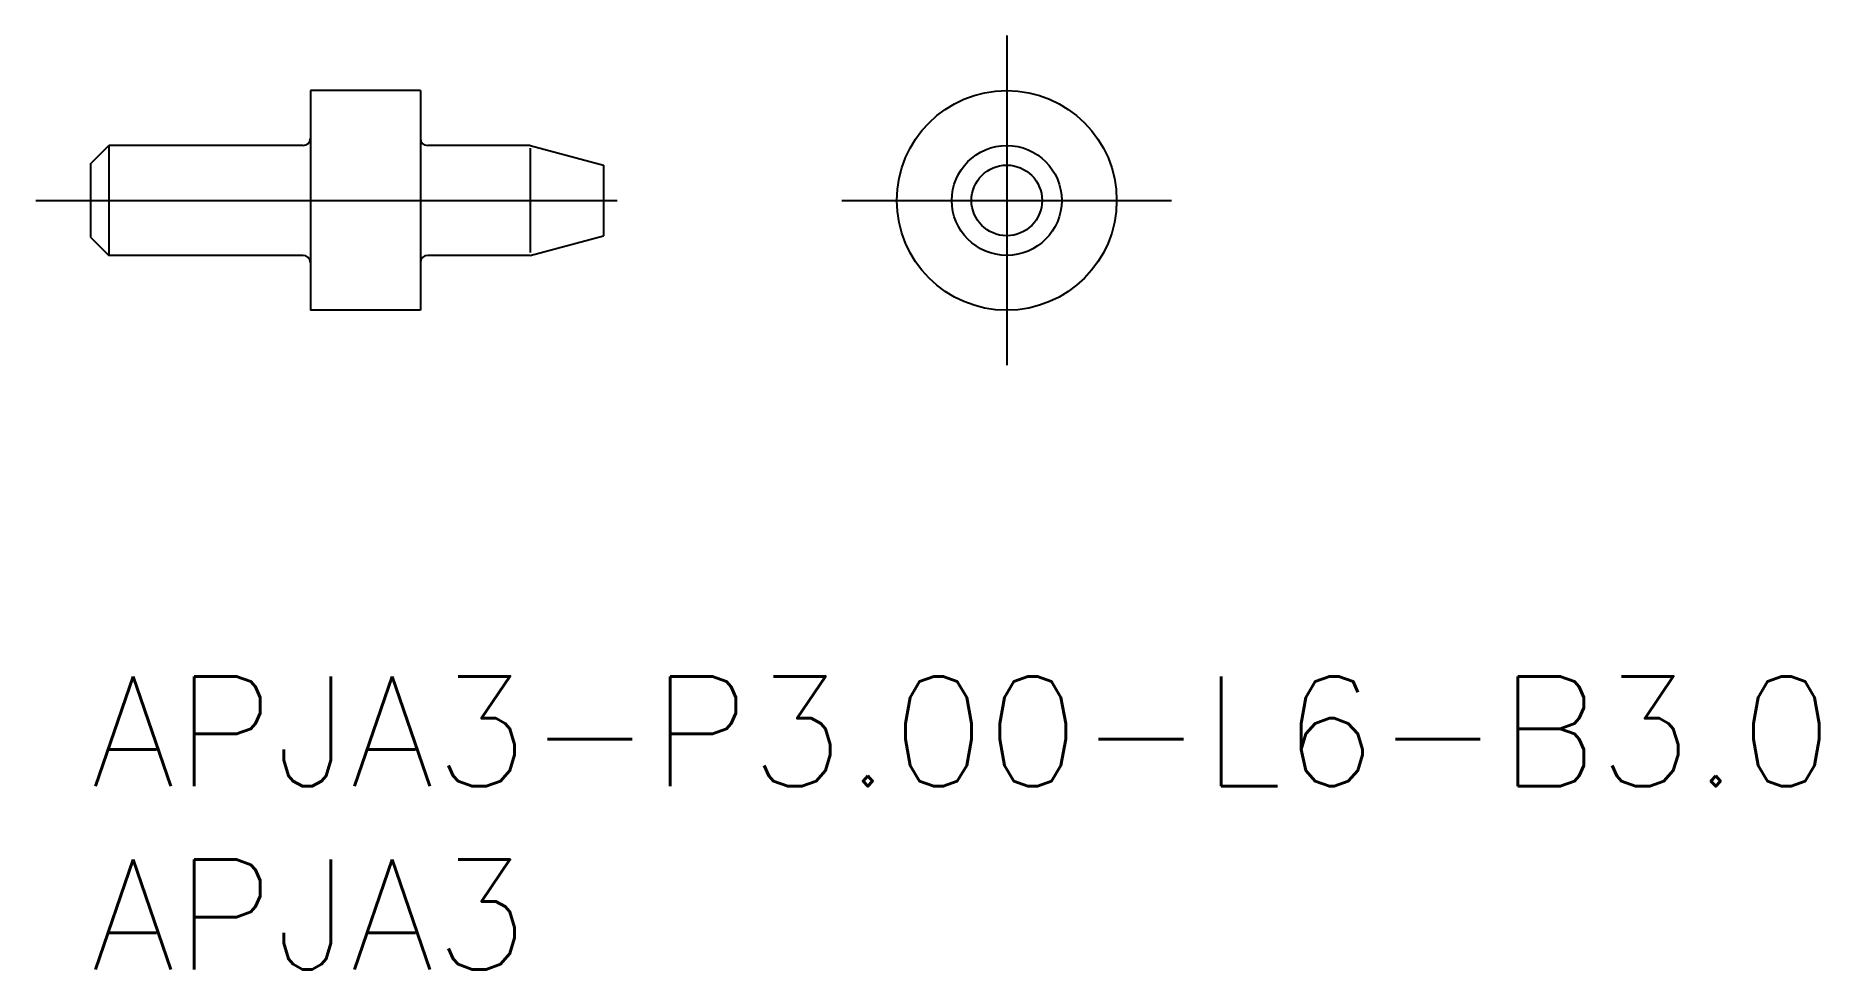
# Model space of a CAD drawing. Extents: x -1.5 to 47.2, y -8 to 17.5.
import ezdxf

# ---------------------------------------------------------------- set-up
doc = ezdxf.new("R2010")
doc.units = 0
doc.header["$LTSCALE"] = 0.5
doc.linetypes.add('CENTER', pattern=[50.8, 31.75, -6.35, 6.35, -6.35])
for name, color, linetype in [('MSM_CENTER', 1, 'CENTER'), ('MSM_CONTINUOUS', 7, 'CONTINUOUS'), ('MSM_NARROW', 5, 'CONTINUOUS'), ('MSM_PART_NUMBER', 7, 'CONTINUOUS')]:
    doc.layers.add(name, color=color, linetype=linetype)
doc.styles.get("Standard").update_dxf_attribs({"font": 'txt.shx', "height": 3, "bigfont": 'bigfont.shx'})

# ---------------------------------------------------------------- blocks, each defined once
blk = doc.blocks.new('*U2')
at = {"layer": 'MSM_PART_NUMBER'}
blk.add_text('APJA3-P3.00-L6-B3.0', height=3, dxfattribs=at).set_placement((0, -3))
blk = doc.blocks.new('*U3')
at = {"layer": 'MSM_PART_NUMBER'}
blk.add_text('APJA3', height=3, dxfattribs=at).set_placement((0, -8))

msp = doc.modelspace()

# ---------------------------------------------------------------- linework, layer by layer
at = {"layer": 'MSM_CENTER'}
for p, q in [((25.006, 17.5), (25.006, 8.5)), ((-1.5, 13), (15.5, 13)), ((20.506, 13), (29.506, 13))]:
    msp.add_line(p, q, dxfattribs=at)
at = {"layer": 'MSM_CONTINUOUS'}
for p, q in [((9, 16), (6, 16)), ((6, 16), (6, 10)), ((9, 16), (9, 10)), ((0, 14), (0.5, 14.5)), ((5.8, 14.5), (0.5, 14.5)), ((0.5, 14.5), (0.5, 11.5)), ((12, 14.5), (9.2, 14.5)), ((12, 14.5), (14, 13.964)), ((0, 14), (0, 12)), ((14, 13.964), (14, 12.036)), ((0, 12), (0.5, 11.5)), ((12, 11.5), (14, 12.036)), ((5.8, 11.5), (0.5, 11.5)), ((12, 11.5), (9.2, 11.5)), ((9, 10), (6, 10))]:
    msp.add_line(p, q, dxfattribs=at)
for radius in [3, 1.5, 0.964]:
    msp.add_circle((25.006, 13), radius, dxfattribs=at)
for centre, start, end in [((5.8, 14.7), 270, 0), ((9.2, 14.7), 180, 270), ((5.8, 11.3), 0, 90), ((9.2, 11.3), 90, 180)]:
    msp.add_arc(centre, 0.2, start, end, dxfattribs=at)
at = {"layer": 'MSM_NARROW'}
msp.add_line((12, 14.425), (12, 11.575), dxfattribs=at)

# ---------------------------------------------------------------- block references
at = {"layer": 'MSM_CONTINUOUS'}
for name in ['*U2', '*U3']:
    msp.add_blockref(name, (0, 0), dxfattribs=at)

doc.saveas('drawing.dxf')
